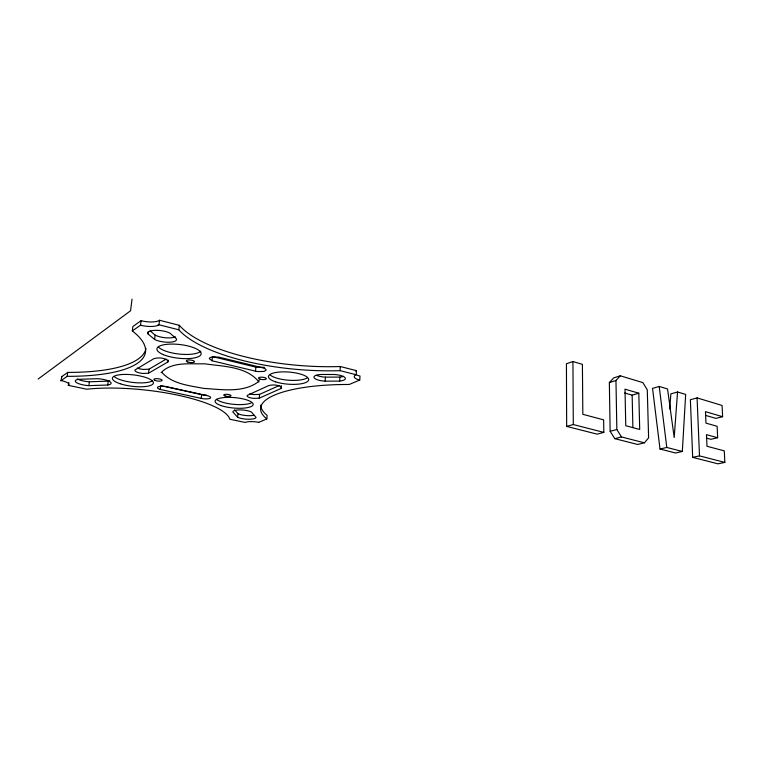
<?xml version="1.0" encoding="UTF-8"?>
<svg xmlns="http://www.w3.org/2000/svg" width="763" height="763" viewBox="0 0 763 763"><rect width="100%" height="100%" fill="white"/><g stroke="black" fill="none" stroke-linecap="round" stroke-linejoin="round"><path stroke-width="1.14" d="M356.655 374.891A12.122 3.777 3.2 0 0 358.782 375.72L359.983 376.016L359.755 380.05L358.553 379.764A12.141 3.739 3.2 0 1 355.281 375.158L356.207 374.747L356.445 370.656L340.317 366.526A131.179 46.085 4.6 0 1 179.324 325.334L159.534 320.269L158.427 320.908A14.468 4.807 7.5 0 1 142.137 320.975L141.088 320.689L132.876 326.488L132.323 330.932A139.4 40.744 9 0 1 67.182 376.34L60.754 380.823M677.544 391.991L674.196 437.504L667.549 388.968L659.203 386.44L652.546 388.386L660.005 449.026L675.503 452.993L682.322 451.448L685.67 394.442L677.544 391.991L670.858 393.88L669.714 408.958M356.207 374.747L340.06 370.656L340.317 366.526M339.669 381.119A11.006 3.357 3.7 0 0 345.029 377.656A11.006 3.357 3.7 0 0 334.413 374.499L321.051 374.461A10.901 3.319 3.9 0 0 314.098 377.79A10.901 3.319 3.9 0 0 325.152 381.157L339.669 381.119L339.916 377.094A10.987 3.395 3.7 0 0 343.493 376.34M325.152 381.157L325.419 377.141A10.892 3.357 3.9 0 1 316.531 375.32M280.965 388.52L281.547 387.032C277.818 384.705 272.83 384.457 268.652 385.601L247.231 395.406L247.164 396.264L248.433 397.151A7.258 2.041 4.8 0 0 253.745 398.372L259.258 398.181L280.965 388.52L281.194 385.582M258.6 422.406L266.821 418.954L267.117 415.377A105.647 29.29 3 0 1 260.822 405.115M259.058 379.974L258.886 381.958C246.735 366.23 222.453 366.469 204.379 363.77C190.178 364.304 171.837 361.3 161.127 372.649M259.258 398.181L259.582 394.385L279.105 385.582M255.519 371.228L255.872 367.146L212.448 356.588L212.028 360.765L257.274 371.571L264.198 371.428L266.22 369.969L265.181 368.767L262.462 367.756L218.781 357.113L212.276 357.008A8.107 2.499 5.8 0 0 209.3 358.629L212.028 360.765M237.646 417.256L232.81 411.915A9.986 2.651 4.8 0 1 240.202 409.903A9.986 2.651 4.8 0 1 251.428 412.049L256.053 417.418A9.976 2.623 4.7 0 1 248.595 419.259A9.976 2.623 4.7 0 1 237.646 417.256L237.98 413.67L234.527 409.817M201.222 398.4L201.604 394.633L160.697 385.62L160.259 389.464L201.222 398.4A6.667 1.831 5.5 0 0 210.035 398.305A6.667 1.831 5.5 0 0 206.868 395.577L165.724 386.507A7.067 1.955 6.2 0 0 158.036 386.889A7.067 1.955 6.2 0 0 160.259 389.464M340.06 370.656A131.36 45.618 4.6 0 1 178.828 329.807L179.324 325.334M167.784 362.024L168.346 360.937C164.57 357.666 158.427 357.313 153.764 358.705L134.879 370.065L135.127 371.047L136.787 372.058A7.888 2.26 6.7 0 0 142.815 373.441L148.537 373.212L167.784 362.024L168.022 359.955M159.534 320.269L159 324.79L157.893 325.429A14.487 4.759 7.5 0 1 141.594 325.486L140.535 325.2L132.323 330.932M148.537 373.212L149.004 369.197L166.229 359.077M154.612 339.468L147.898 333.841A12.532 4.015 7 0 1 155.232 330.331A12.532 4.015 7 0 1 169.977 333.164L176.453 338.867A12.37 3.929 6.9 0 1 169.081 342.244A12.37 3.929 6.9 0 1 154.612 339.468L155.127 335.1L150.101 330.837M147.898 333.841L148.165 331.628M140.535 325.2L141.088 320.689M132.028 299.163L130.568 310.77L38.15 379.03M107.726 385.019A11.121 3.014 7.1 0 0 109.777 381.595A11.121 3.014 7.1 0 0 97.454 378.696L78.37 379.335A11.264 3.023 7.2 0 0 76.71 382.74A11.264 3.023 7.2 0 0 88.889 385.649L107.726 385.019L108.232 381.147A11.102 3.052 7.1 0 0 109.767 380.823M88.889 385.649L89.405 381.796L108.232 381.147M67.182 376.34L67.745 372.401A139.219 41.164 9.1 0 0 145.943 348.453M68.813 382.492L68.403 385.372L68.985 384.819A11.683 3.071 7.5 0 0 61.679 380.689L61.107 380.575L61.669 376.684L67.745 372.401M644.401 442.826L648.598 437.848L647.282 389.807L642.837 382.606L620.319 375.806L613.71 377.885L609.351 382.549L610.142 431.295L614.778 438.649L637.63 444.457L644.401 442.826L621.502 436.941L614.778 438.649M609.351 382.549L615.96 380.499L620.319 375.806M258.495 381.681C243.197 393.212 221.747 389.426 203.835 388.415C189.415 385.573 172.276 384.132 161.937 372.478M355.52 371.066L356.445 370.656M359.755 380.05L349.196 384.476A105.761 28.975 3 0 0 266.821 418.954M572.937 361.519L566.432 363.77L566.661 426.403L597.124 434.147L603.819 432.392L603.638 419.85L582.827 414.309L582.407 364.38L572.937 361.519L573.299 424.552L566.661 426.403M624.725 393.002L632.145 395.158L638.812 393.212L639.699 429.445L625.765 425.735L625.002 389.168L638.812 393.212M697.086 397.895L690.381 399.726L692.67 457.371L717.993 463.837L724.85 462.416L724.287 450.876L706.986 446.26L706.471 434.652L717.659 437.733L717.125 426.298L705.966 423.122L705.47 411.667L722.618 416.703L722.075 405.458L697.086 397.895L699.499 455.883L724.85 462.416M610.142 431.295L616.847 429.54L621.502 436.941M722.618 416.703L715.866 418.382L705.584 415.387M660.005 449.026L666.795 447.452L682.322 451.448M717.659 437.733L710.858 439.307L706.385 438.086M692.67 457.371L699.499 455.883M149.004 369.197L143.301 369.435A7.878 2.289 6.8 0 1 137.283 368.043M264.542 367.346L255.872 367.146M259.582 394.385L254.079 394.576A7.248 2.06 4.9 0 1 249.835 393.746M325.419 377.141L339.916 377.094M61.669 376.684L62.232 376.788M68.174 385.325L86.696 389.216A88.384 22.327 6.1 0 1 177.026 395.015A88.384 22.327 6.1 0 1 229.816 419.23L245.152 422.454L246.249 422.073A10.062 2.585 4.6 0 1 258.228 422.254L258.695 422.359M158.094 324.561L178.828 329.807M573.299 424.552L603.819 432.392M659.203 386.44L666.795 447.452M632.145 395.158L632.889 427.69M615.96 380.499L616.847 429.54M206.649 395.148A6.667 1.85 5.6 0 1 201.604 394.633M152.18 381.023A20.611 5.789 6.7 0 1 133.391 382.492A20.611 5.789 6.7 0 1 114.593 376.941M251.208 402.978A19.104 5.284 5.1 0 1 232.801 404.237A19.104 5.284 5.1 0 1 216.396 399.278M307.136 377.981A20.172 6.133 4.5 0 1 288.366 380.203A20.172 6.133 4.5 0 1 270.236 375.062M200.831 351.133A22.213 6.953 6.5 0 1 179.868 354.137A22.213 6.953 6.5 0 1 158.389 346.974M89.405 381.796A11.245 3.062 7.3 0 1 77.292 378.887M254.127 415.206A9.967 2.651 4.8 0 1 237.98 413.67M175.442 336.845A12.351 3.977 7 0 1 155.127 335.1M120.134 383.732A20.63 5.732 6.7 0 0 153.182 383.636A20.63 5.732 6.7 0 0 125.399 374.414A20.63 5.732 6.7 0 0 120.134 383.732M163.377 354.642A22.241 6.877 6.5 0 0 200.392 355.358A22.241 6.877 6.5 0 0 173.354 344.094A22.241 6.877 6.5 0 0 163.377 354.642M275.634 381.862A20.191 6.075 4.5 0 0 308.414 380.584A20.191 6.075 4.5 0 0 281.719 371.905A20.191 6.075 4.5 0 0 275.634 381.862M224.951 395.921A3.653 1.021 5.2 0 0 230.922 395.863A3.653 1.021 5.2 0 0 226.201 394.29A3.653 1.021 5.2 0 0 224.951 395.921M260.173 379.182A3.949 1.173 4.9 0 0 266.344 378.791A3.949 1.173 4.9 0 0 260.746 377.189A3.949 1.173 4.9 0 0 260.173 379.182M187.774 362.005A4.149 1.259 6.2 0 0 194.47 361.9A4.149 1.259 6.2 0 0 188.976 359.964A4.149 1.259 6.2 0 0 187.774 362.005M221.003 405.563A19.123 5.227 5 0 0 252.639 405.563A19.123 5.227 5 0 0 228.69 397.361A19.123 5.227 5 0 0 221.003 405.563M155.042 380.413A4.168 1.173 6.4 0 0 162.004 380.623A4.168 1.173 6.4 0 0 156.978 378.639A4.168 1.173 6.4 0 0 155.042 380.413"/></g></svg>
